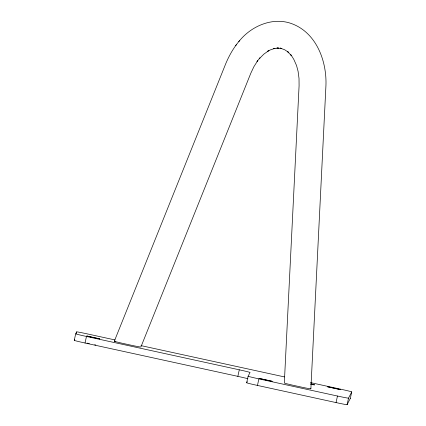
<?xml version="1.0" encoding="UTF-8"?>
<svg xmlns="http://www.w3.org/2000/svg" width="426" height="426" viewBox="0 0 426 426"><rect width="100%" height="100%" fill="white"/><g stroke="black" fill="none" stroke-linecap="round" stroke-linejoin="round"><path stroke-width="0.64" d="M238.773 41.663C251.084 25.88 273.471 16.231 292.848 24.101C317.232 33.792 327.328 62.718 325.863 87.17L310.879 388.821L309.899 388.746A13.073 0.341 12.3 0 1 302.62 387.356L292.46 385.131A14.138 0.367 12.3 0 1 285.361 383.384L284.323 383.017L299.084 85.828L299.02 78.459L298.088 71.36L296.549 65.545L293.86 59.486L292.215 56.775L290.394 54.299L291.437 55.588L287.412 51.541L288.375 52.18M247.905 378.746A11.172 0.293 12.3 0 0 237.846 376.36L85.035 343.01A11.172 0.293 12.3 0 1 74.262 340.363L75.69 333.814L76.685 331.875A11.172 0.293 12.3 0 1 87.74 333.989L115.009 339.943M76.329 333.515L76.685 331.875M85.035 343.01L86.467 336.465A11.172 0.293 12.3 0 1 75.69 333.814M237.846 376.36L239.274 369.811L86.467 336.465M310.447 382.591L340.965 389.247A11.172 0.293 12.3 0 1 351.738 391.899L350.31 398.448L347.099 404.689A11.172 0.293 12.3 0 1 336.045 402.581L257.458 385.429A11.172 0.293 12.3 0 1 246.681 382.777L248.108 376.233L250.046 372.462A11.172 0.293 12.3 0 0 239.274 369.811M257.458 385.429L258.886 378.879A11.172 0.293 12.3 0 1 248.108 376.233M336.045 402.581L337.472 396.031A11.172 0.293 12.3 0 0 348.527 398.145L351.738 391.899M347.099 404.689L348.527 398.145M274.908 48.362L270.148 49.975L267.56 51.306L268.992 50.497L263.875 54.123L259.173 58.841L259.945 57.872L257.016 61.562L257.703 60.7L253.923 66.642L250.807 73.235L140.889 346.998L139.914 346.929A13.073 0.341 12.3 0 1 132.64 345.539L122.48 343.313A14.138 0.367 12.3 0 1 115.377 341.567L114.328 341.199L225.908 63.298C229.364 55.167 233.794 47.43 239.545 40.694M74.262 340.363L74.758 339.394M246.681 382.777L247.234 381.701M235.621 45.646L236.308 44.783M274.861 48.34L273.705 48.585L278.641 48.085L276.911 47.978L281.708 48.585L280.052 48.037L284.632 49.746L288.855 52.499M114.328 341.199L115.302 341.274M94.7 344.799L95.818 345.023M140.979 345.608L284.472 376.919M258.886 378.879L337.472 396.031M87.117 343.116L89.322 343.633M310.597 388.688L310.879 388.821M310.804 383.778A13.967 0.367 12.3 0 1 310.559 384.257M350.156 398.358A11.172 0.293 12.3 0 1 350.31 398.448M87.176 336.077L86.686 336.034L99.785 338.894L87.176 336.077M259.599 378.49L259.109 378.453L272.203 381.307L259.599 378.49M328.132 386.861L327.642 386.824L340.741 389.678L328.132 386.861"/></g></svg>
